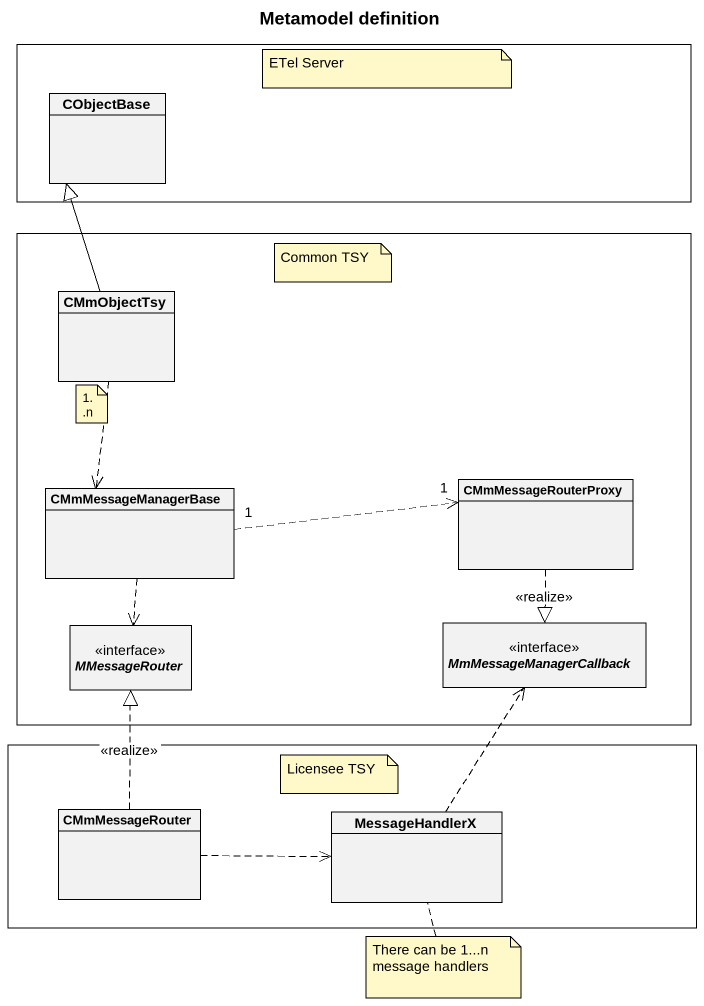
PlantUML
@startuml
title Metamodel definition
hide circle
hide empty members
rectangle " " as rectangle1 {
  class CObjectBase
}
rectangle " " as rectangle2 {
  class CMmObjectTsy
  class CMmMessageRouterProxy
  class CMmMessageManagerBase
  interface MMessageRouter <<interface>>
  interface MmMessageManagerCallback <<interface>>
}
rectangle " " as rectangle3 {
  class CMmMessageRouter
  class MessageHandlerX
}
CMmObjectTsy -up-|> CObjectBase
CMmObjectTsy ..> CMmMessageManagerBase
CMmMessageRouterProxy ..|> MmMessageManagerCallback : <<realize>>
CMmMessageManagerBase "1" .right.> "1" CMmMessageRouterProxy
CMmMessageManagerBase ..> MMessageRouter
CMmMessageRouter .up.|> MMessageRouter : <<realize>>
CMmMessageRouter .right.> MessageHandlerX
MessageHandlerX .up.> MmMessageManagerCallback
note as N1
  ETel Server
end note
note as N2
  Common TSY
end note
note as N3
  1..n
end note
note as N4
  Licensee TSY
end note
note bottom of MessageHandlerX : There can be 1...n message handlers
@enduml
